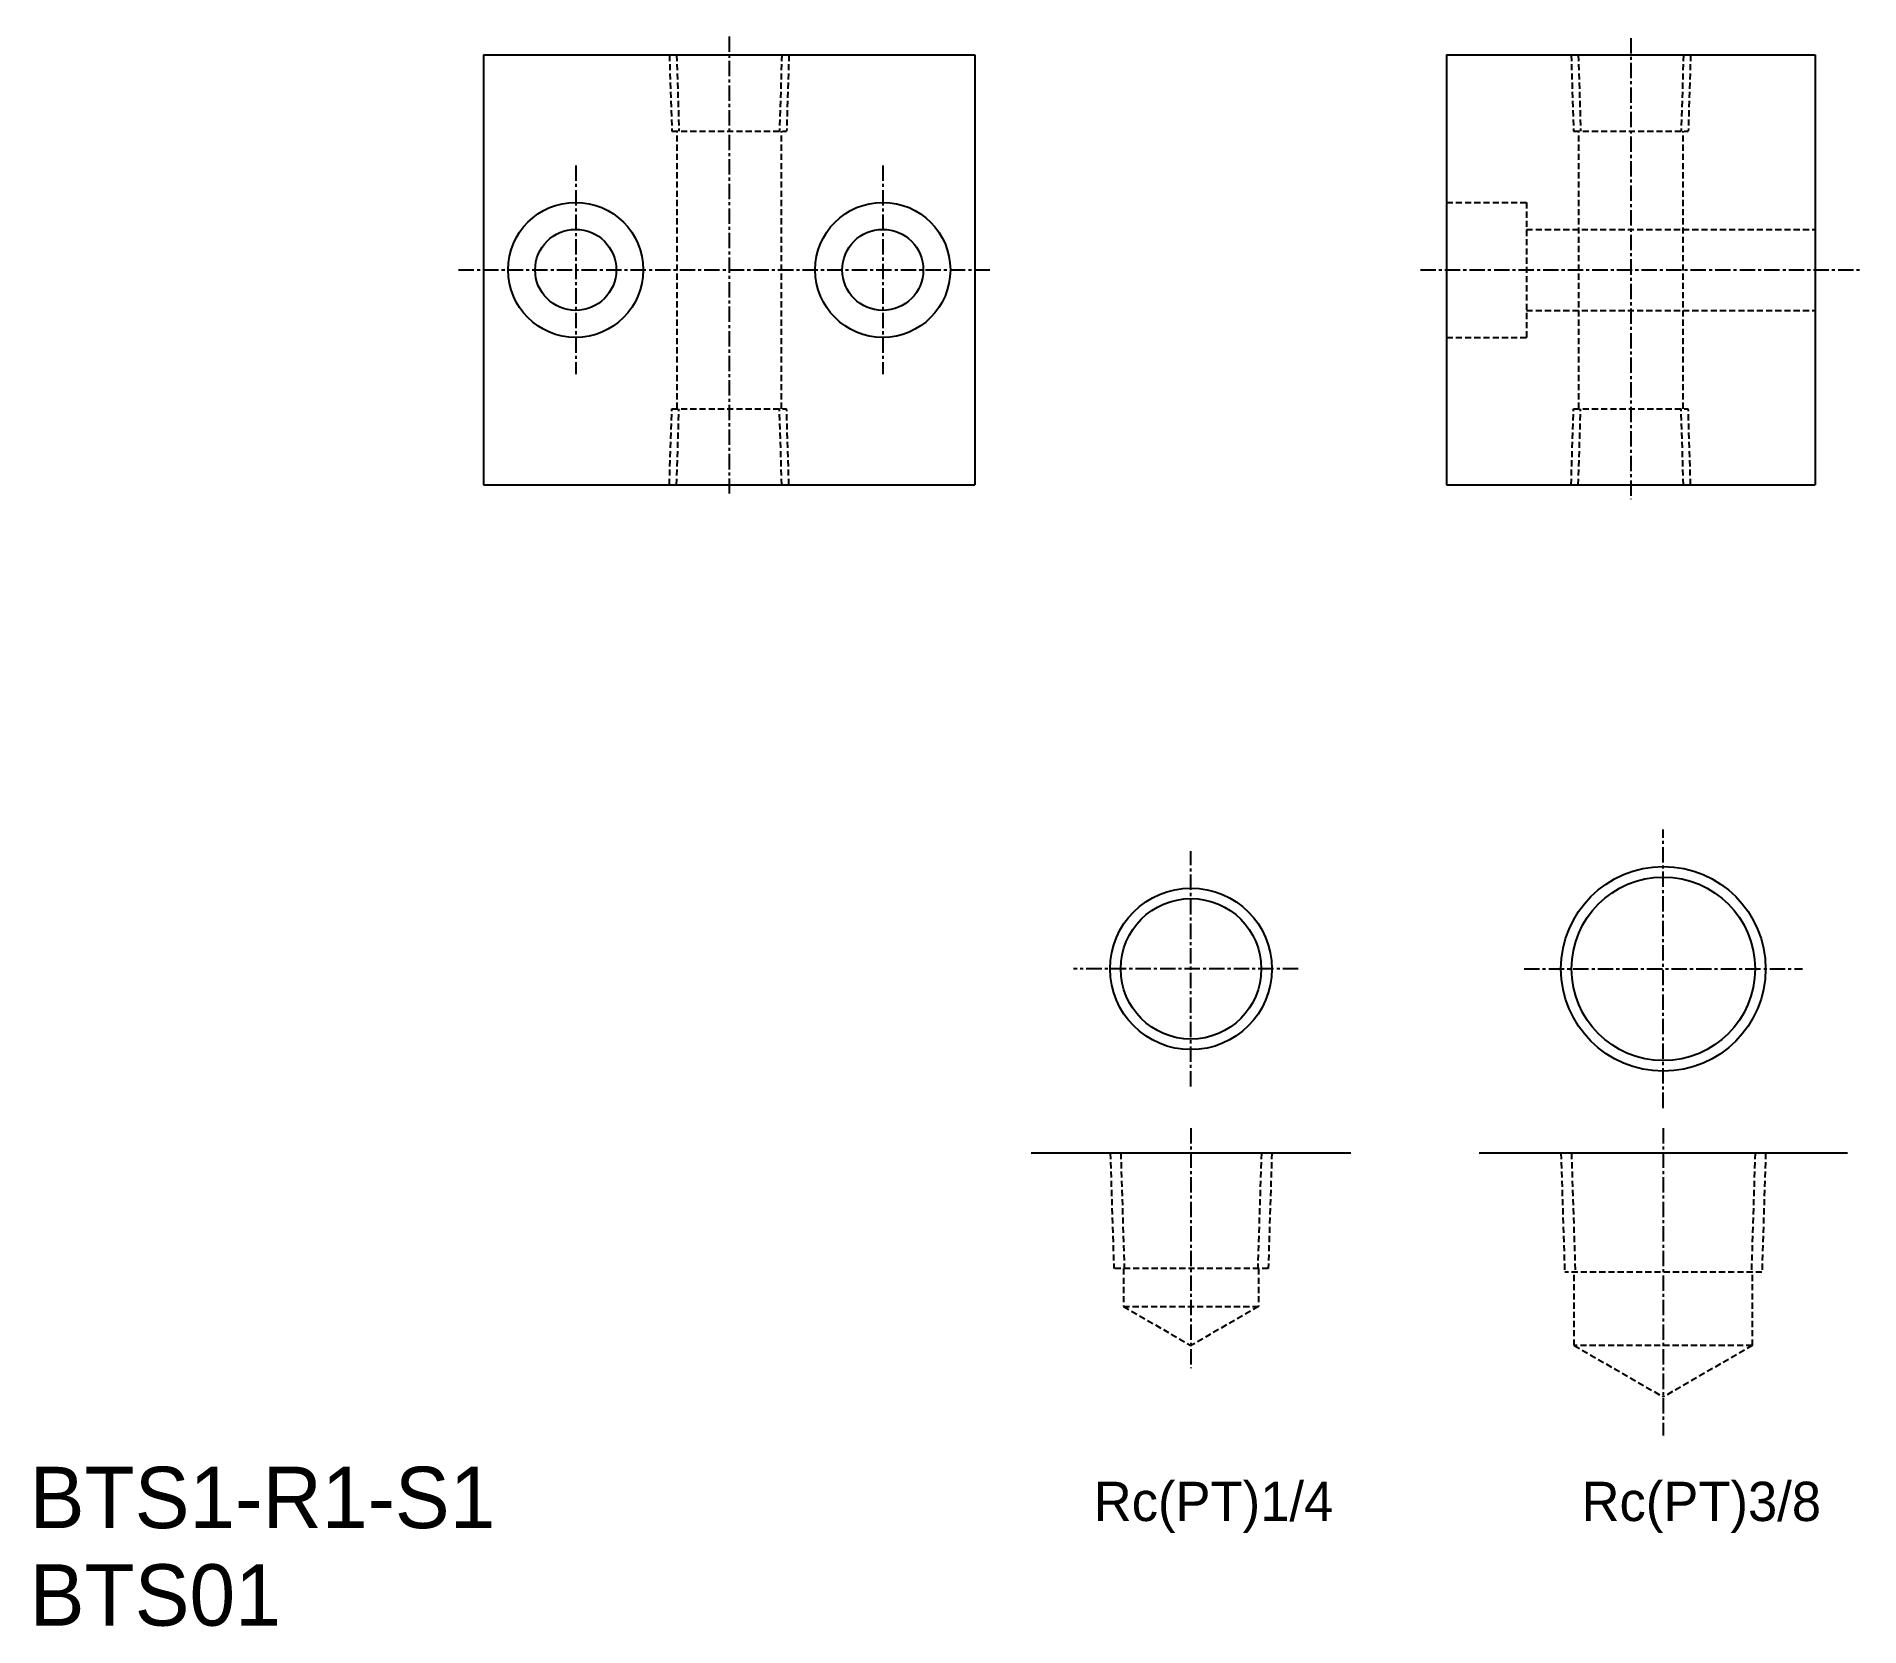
# Model space of a CAD drawing. Extents: x 1849 to 1997, y 6316 to 6446.
import ezdxf
from ezdxf.enums import TextEntityAlignment as Align

# ---------------------------------------------------------------- set-up
doc = ezdxf.new("R2010")
doc.units = 0
doc.linetypes.add('CENTER', pattern=[2, 1.25, -0.25, 0.25, -0.25])
doc.linetypes.add('DASHED', pattern=[0.75, 0.5, -0.25])
doc.layers.get('0').update_dxf_attribs({"linetype": 'CONTINUOUS'})
doc.layers.add('CENTER', color=1, linetype='CENTER')

msp = doc.modelspace()

# ---------------------------------------------------------------- linework, layer by layer
at = {"color": 7, "linetype": 'CONTINUOUS'}
for p, q in [((1885.29, 6444.17), (1925.29, 6444.17)), ((1885.29, 6444.17), (1885.29, 6409.17)), ((1895.29, 6444.17), (1895.29, 6444.17)), ((1925.29, 6444.17), (1925.29, 6409.17)), ((1963.69, 6444.17), (1993.69, 6444.17)), ((1963.69, 6444.17), (1963.69, 6409.17)), ((1993.69, 6444.17), (1993.69, 6409.17)), ((1885.29, 6409.17), (1925.29, 6409.17)), ((1963.69, 6409.17), (1993.69, 6409.17)), ((1955.88, 6354.76), (1929.88, 6354.76)), ((1996.33, 6354.76), (1966.33, 6354.76))]:
    msp.add_line(p, q, dxfattribs=at)
at = {"color": 3, "linetype": 'DASHED'}
for p, q in [((1900.42, 6444.17), (1900.62, 6437.97)), ((1901.01, 6444.17), (1901.2, 6437.97)), ((1909.57, 6444.17), (1909.38, 6437.97)), ((1910.15, 6444.17), (1909.96, 6437.97)), ((1973.83, 6444.17), (1974.02, 6437.97)), ((1974.41, 6444.17), (1974.6, 6437.97)), ((1982.97, 6444.17), (1982.78, 6437.97)), ((1983.55, 6444.17), (1983.36, 6437.97)), ((1900.62, 6437.97), (1909.96, 6437.97)), ((1901.04, 6415.37), (1901.04, 6437.97)), ((1909.54, 6415.37), (1909.54, 6437.97)), ((1974.02, 6437.97), (1983.36, 6437.97)), ((1974.44, 6415.37), (1974.44, 6437.97)), ((1982.94, 6415.37), (1982.94, 6437.97)), ((1963.69, 6432.17), (1970.19, 6432.17)), ((1970.19, 6432.17), (1970.19, 6421.17)), ((1970.19, 6429.97), (1993.69, 6429.97)), ((1970.19, 6423.37), (1993.69, 6423.37)), ((1963.69, 6421.17), (1970.19, 6421.17)), ((1900.42, 6409.17), (1900.62, 6415.37)), ((1900.62, 6415.37), (1909.96, 6415.37)), ((1901.01, 6409.17), (1901.2, 6415.37)), ((1909.57, 6409.17), (1909.38, 6415.37)), ((1910.15, 6409.17), (1909.96, 6415.37)), ((1973.83, 6409.17), (1974.02, 6415.37)), ((1974.02, 6415.37), (1983.36, 6415.37)), ((1974.41, 6409.17), (1974.6, 6415.37)), ((1982.97, 6409.17), (1982.78, 6415.37)), ((1983.55, 6409.17), (1983.36, 6415.37)), ((1936.31, 6354.76), (1936.6, 6345.36)), ((1937.16, 6354.76), (1937.45, 6345.36)), ((1948.61, 6354.76), (1948.31, 6345.36)), ((1949.46, 6354.76), (1949.17, 6345.36)), ((1973, 6354.76), (1973.3, 6345.06)), ((1973.85, 6354.76), (1974.16, 6345.06)), ((1988.8, 6354.76), (1988.5, 6345.06)), ((1989.66, 6354.76), (1989.36, 6345.06)), ((1949.17, 6345.36), (1936.6, 6345.36)), ((1937.38, 6345.36), (1937.38, 6342.26)), ((1948.38, 6345.36), (1948.38, 6342.26)), ((1989.36, 6345.06), (1973.3, 6345.06)), ((1974.08, 6339.09), (1974.08, 6345.06)), ((1988.58, 6339.09), (1988.58, 6345.06)), ((1937.38, 6342.26), (1948.38, 6342.26)), ((1937.38, 6342.26), (1942.88, 6339.09)), ((1948.38, 6342.26), (1942.88, 6339.09)), ((1988.58, 6339.09), (1974.08, 6339.09)), ((1974.08, 6339.09), (1981.33, 6334.9)), ((1988.58, 6339.09), (1981.33, 6334.9))]:
    msp.add_line(p, q, dxfattribs=at)
msp.add_line((1905.29, 6444.17), (1905.29, 6444.17))
at = {"color": 7, "linetype": 'CONTINUOUS'}
for centre, radius in [((1892.79, 6426.67), 5.5), ((1917.79, 6426.67), 5.5), ((1892.79, 6426.67), 3.3), ((1917.79, 6426.67), 3.3), ((1981.33, 6369.76), 7.47), ((1942.88, 6369.76), 5.72)]:
    msp.add_circle(centre, radius, dxfattribs=at)
at = {"color": 3, "linetype": 'CONTINUOUS'}
for centre, radius in [((1981.33, 6369.76), 8.33), ((1942.88, 6369.76), 6.58)]:
    msp.add_circle(centre, radius, dxfattribs=at)
at = {"layer": 'CENTER', "color": 1, "linetype": 'CENTER'}
for p, q in [((1905.29, 6445.68), (1905.29, 6408.47)), ((1978.69, 6445.53), (1978.69, 6408.01)), ((1892.79, 6435.17), (1892.79, 6418.17)), ((1917.79, 6435.17), (1917.79, 6418.17)), ((1883.26, 6426.67), (1926.57, 6426.67)), ((1961.55, 6426.67), (1997.3, 6426.67)), ((1981.33, 6358.43), (1981.33, 6381.1)), ((1942.88, 6360.19), (1942.88, 6379.34)), ((1951.61, 6369.76), (1933.31, 6369.76)), ((1970, 6369.76), (1992.66, 6369.76)), ((1942.88, 6356.8), (1942.88, 6337.26)), ((1981.33, 6356.8), (1981.33, 6331.77))]:
    msp.add_line(p, q, dxfattribs=at)

# ---------------------------------------------------------------- texts
at = {"color": 7, "linetype": 'CONTINUOUS'}
for s, p in [('BTS1-R1-S1', (1848.35, 6324.22)), ('BTS01', (1848.35, 6316.28))]:
    msp.add_text(s, height=5, dxfattribs=at).set_placement(p)
for s, p in [('Rc(PT)1/4', (1954.46, 6326.4)), ('Rc(PT)3/8', (1994.17, 6326.4))]:
    msp.add_text(s, height=3.2).set_placement(p, align=Align.MIDDLE_RIGHT)

doc.saveas('drawing.dxf')
